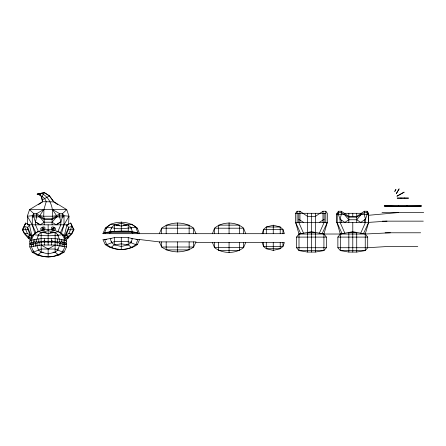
<?xml version="1.0" encoding="UTF-8"?>
<svg xmlns="http://www.w3.org/2000/svg" width="446" height="446" viewBox="0 0 446 446"><rect width="100%" height="100%" fill="white"/><g stroke="black" fill="none" stroke-linecap="round" stroke-linejoin="round"><path stroke-width="0.67" d="M340.326 234.022L352.786 231.719L365.246 234.022L367.705 237.099L367.705 247.725L365.246 250.591L340.326 250.591L340.326 234.022L336.931 222.387L336.931 213.3L338.447 211.248L341.268 211.248L348.839 216.377L356.733 216.377L364.304 211.248L367.125 211.248L368.641 213.3L368.641 222.387L365.246 234.022L365.246 250.591L356.733 252.062L348.839 252.062L340.326 250.591L337.867 247.725L337.867 237.099L340.326 234.022L344.858 233.186L340.097 222.387L340.097 219.231M68.584 224.817L68.985 216.221L66.744 209.637L53.771 201.692L49.333 195.794L44.299 192.6L37.18 194.127L40.146 195.069L37.18 194.127L44.422 192.65L49.422 195.911L53.771 201.876L57.606 204.547M64.207 244.531L66.493 243.549L66.493 241.091L64.804 240.138L59.262 239.123L57.841 234.836L55.098 232.438L48.146 230.638L41.188 232.438L41.093 241.643L39.209 241.827L38.802 241.375L38.802 238.911M64.62 237.305L66.27 234.629L68.277 229.707L68.701 227.404L66.828 225.107L70.691 223.045L73.986 229.707L71.979 233.654L67.809 238.432L66.27 239.496L67.418 237.06L71.572 233.654L73.484 229.707L70.691 223.045M67.809 238.432L68.188 236.531L66.27 234.629L68.874 233.654L71.979 233.654M61.358 233.866L64.001 224.817L64.001 215.73L62.485 213.679L62.485 216.918L60.834 222.075L56.073 224.817L52.093 222.203L44.199 222.203L40.218 224.817L35.451 222.075L36.622 216.918L36.622 213.679L43.942 209.397L66.744 209.637L62.485 213.679L59.664 213.679L52.344 209.397C51.229 202.529 47.716 196.023 41.099 193.185L40.023 195.019L41.723 197.238L42.521 201.876L38.679 204.547M64.241 236.285L66.828 225.107M367.125 211.248L367.125 214.526L365.475 219.27L360.719 222.387L356.733 219.766L348.839 219.766L344.853 222.387L340.097 219.27L341.268 214.526L341.268 211.248M32.079 244.531L29.793 243.549L29.793 241.091L31.482 240.138L37.024 239.123L38.445 234.836L41.188 232.438L42.582 232.438M137.273 228.196L131.693 224.176L121.273 226.061L110.853 224.176L106.745 227.248L104.615 232.745L137.937 232.745L135.801 227.248C127.818 227.677 119.405 230.342 111.578 227.438L110.156 231.725L104.615 232.745L102.926 233.693L105.273 228.196L110.853 224.176C119.718 220.776 130.126 221.701 137.273 228.196L139.62 233.693C130.438 229.969 119.862 231.095 110.156 231.725L132.395 231.725L130.973 227.438L128.231 225.04L121.273 223.245L114.321 225.04L111.578 227.438L106.745 227.248L105.273 228.196M262.131 233.693L263.558 229.406L266.301 227.008L273.253 225.213L280.205 227.008L282.948 229.406L284.375 233.693L102.926 233.693M39.109 245.495L39.109 242.875L38.696 242.501L37.386 242.78L37.024 243.349L37.024 245.975L38.445 249.977L41.188 252.213L48.146 253.891L55.098 252.213L57.841 249.977L59.262 245.975L59.262 243.349L58.9 242.78L57.59 242.501L57.183 242.875L57.183 245.495M159.306 241.894L161.658 247.028C170.801 253.456 184.51 253.456 193.653 247.028L196.006 241.894L159.306 241.894L139.62 239.53L137.273 244.659C128.593 250.797 115.263 251.36 106.745 244.659L104.615 239.53L110.156 238.577L111.578 242.579L114.321 244.821L121.273 246.499L128.231 244.821L130.973 242.579L132.395 238.577L137.937 239.53L135.801 244.659C127.283 251.36 113.953 250.797 105.273 244.659L102.926 239.53L106.566 239.53M66.493 241.091L64.146 235.594C55.934 228.207 42.108 227.237 33.617 234.646L31.482 240.138L31.783 242.853L32.887 242.574L33.155 241.966M36.622 239.195L36.421 242.011L35.139 242.122L34.827 241.66L34.827 239.524M212.407 233.693L214.543 228.196C222.409 221.361 235.728 221.361 243.6 228.196L245.729 233.693M31.85 244.798L29.793 244.464L29.793 246.922L32.145 252.051C40.826 258.189 54.156 258.752 62.674 252.051L64.804 246.922L64.503 244.241L63.365 244.034L62.931 244.469L62.931 246.599M245.729 242.479L243.6 247.614C235.538 254.019 222.604 254.019 214.543 247.614L212.407 242.479M29.793 241.091L32.145 235.594L37.726 231.569L39.811 231.569M159.306 233.693L161.658 228.196C170.617 221.327 184.7 221.327 193.653 228.196L196.006 233.693M34.827 241.66L34.559 242.267L33.456 242.546L33.155 239.831M57.751 231.809L60.834 224.817L60.834 221.662M64.43 237.099L68.701 227.404L71.839 226.373L68.874 233.654M319.386 233.186L324.147 222.387L324.147 213.3M360.714 233.186L365.475 222.387L365.475 219.231M60.26 232.985L64.001 224.817L68.985 216.221L64.001 215.73M33.355 246.599L33.355 244.469L32.92 244.034L31.783 244.241L31.482 246.922L33.617 252.051C42.136 258.752 55.466 258.189 64.146 252.051L66.493 246.922L66.493 244.464L64.436 244.798M322.14 233.693L327.314 222.387L327.314 213.3L325.797 211.248L322.976 211.248L315.406 216.377L307.511 216.377L299.941 211.248L297.12 211.248L295.603 213.3L295.603 222.387L298.998 234.022L298.998 250.591L307.511 252.062L315.406 252.062L323.919 250.591L326.377 247.725L326.377 237.099L323.919 234.022L311.459 231.719L298.998 234.022L296.54 237.099L296.54 247.725L298.998 250.591L323.919 250.591L323.919 234.022L327.314 222.387L295.603 222.387L300.76 233.693L303.531 233.186L298.77 222.387L298.77 213.3M363.468 233.693L368.641 222.387L368.641 213.3M29.458 225.107L27.585 227.404L28.009 229.707L30.021 234.629L28.873 237.06L30.021 239.496L28.477 238.432L24.313 233.654L22.3 229.707L25.6 223.045L29.458 225.107L32.045 236.285M42.521 201.876L41.601 197.182L44.422 192.65M394.861 191.401L395.814 189.511M396.316 193.508L399.014 188.926M35.228 246.281L35.529 243.393L36.778 242.981L37.024 243.349M60.11 253.975L59.619 254.922L56.48 254.922M33.355 244.469L33.651 243.895L34.911 243.561L35.228 243.984M38.802 241.375L38.523 241.866L37.024 241.961L36.622 241.492M396.438 193.564L399.137 188.976M58.56 254.922L55.098 252.213L55.098 242.563L55.337 242.156L56.787 242.334L57.183 242.875M59.262 243.349L59.508 242.981L60.756 243.393L61.063 246.281M61.459 239.524L61.459 241.66L61.147 242.122L59.864 242.011L59.664 239.195M394.738 191.345L395.937 189.567M44.199 222.203L39.655 216.918L39.655 215.73L43.942 209.397L46.267 201.598L44.583 198.381L40.023 195.019M32.145 235.594L33.617 234.646C43.318 236.112 52.974 236.112 62.674 234.646L64.804 240.138L64.503 242.853L63.399 242.574L63.131 241.966M39.109 242.875L39.499 242.334L40.948 242.156L41.188 242.563L41.188 252.213L37.726 254.922M34.927 233.866L32.29 224.817L32.29 215.73L33.807 213.679L36.622 213.679L44.199 218.808L52.093 218.808L59.664 213.679L59.664 216.918L60.834 222.075M61.063 243.984L61.381 243.561L62.635 243.895L62.931 244.469M49.88 233.202L50.604 232.271L53.358 232.695M123.012 225.804L123.732 224.873L126.491 225.297M59.664 241.492L59.262 241.961L57.763 241.866L57.484 238.911M356.733 219.766L361.277 214.448L364.304 212.725L367.125 212.725L368.602 214.526L361.277 214.448L356.733 217.141L348.839 217.141L341.268 212.725L338.447 212.725L336.97 214.526L336.931 222.387L337.789 224.271M52.093 222.203L56.631 216.918L56.631 215.73L52.344 209.397L52.567 216.221L52.093 218.808L52.093 224.817M63.923 244.04L65.205 242.563M57.484 241.375L57.082 241.827L55.198 241.643L55.098 232.438L58.56 231.569L64.146 235.594M41.188 242.563L41.684 242.072L44.143 242.072L44.633 242.563L44.633 245.021M44.633 238.632L44.633 241.091L44.143 241.587L41.684 241.587L41.188 241.091M44.633 242.563L45.13 242.072L47.65 242.072L48.146 242.563L48.146 245.021M48.146 242.563L48.636 242.072L51.095 242.072L51.591 242.563L51.591 245.021M51.591 238.632L51.591 241.091L51.095 241.587L48.636 241.587L48.146 241.091L47.65 241.587L45.13 241.587L44.633 241.091M51.591 242.563L52.082 242.072L54.607 242.072L55.098 242.563M55.098 241.091L54.607 241.587L52.082 241.587L51.591 241.091M31.666 237.305L30.021 234.629L28.098 236.531L28.477 238.432M110.853 247.53L114.321 244.821L121.273 243.867L128.231 244.821L131.693 247.53M44.199 230.365C48.33 223.301 35.033 229.06 43.546 230.654M56.073 224.817L60.305 222.013M29.793 243.549L31.482 242.429M319.392 222.387L324.147 219.27M396.985 196.089L404.048 192.12M29.793 246.922L41.188 245.021L48.146 249.024L55.098 245.021L66.493 246.922M397.074 196.207L404.137 192.237M64.715 238.387L67.418 237.06L66.27 234.629M32.145 252.051L33.617 252.051L41.188 249.024L55.098 249.024L62.674 252.051L64.146 252.051M137.273 244.659L135.801 244.659L128.231 241.632L114.321 241.632L106.745 244.659L105.273 244.659M262.131 242.479L263.558 246.482L266.301 248.723L273.253 250.401L280.205 248.723L282.948 246.482L284.375 242.479L196.006 242.479M131.447 238.577L132.395 238.577L128.231 237.629L114.321 237.629L110.156 238.577L111.104 238.577M64.804 244.787L66.493 244.464M300.76 233.693L298.998 234.022L365.246 234.022L390.395 232.784M419.998 206.208L421.459 205.968L384.257 205.968L398.657 206.459L419.998 206.208L385.718 206.208M42.928 232.695L45.687 232.271L46.406 233.202M116.06 225.297L118.814 224.873L119.534 225.804M56.631 215.73L52.567 216.221L43.725 216.221L39.655 215.73M37.024 239.123L41.188 238.632L55.098 238.632L59.262 239.123M32.29 215.73L27.301 216.221L27.702 224.817M368.357 215.312L398.44 212.552M387.005 221.149L368.641 222.387L336.931 222.387L342.104 233.693L340.226 233.693M348.839 219.766L344.301 214.448L336.97 214.526L336.931 213.3M397.235 198.018L408.486 198.018M37.18 194.127L39.242 194.127M397.235 198.202L408.486 198.202M384.257 205.968L421.459 205.968M382.016 212.552L423.7 212.552M295.603 213.3L325.797 213.3M39.655 216.918L32.29 216.918L33.807 215.128L36.622 215.128L44.199 219.588L52.093 219.588L59.664 215.128L62.485 215.128L64.001 216.918L56.631 216.918M382.417 221.149L423.299 221.149M28.36 224.817L67.926 224.817M22.3 229.707L28.009 229.707M68.277 229.707L73.986 229.707M57.172 231.569L58.56 231.569M53.704 232.438L55.098 232.438L48.146 233.453L37.726 231.569M307.511 232.45L315.406 232.45M385.082 232.784L420.639 232.784M24.313 233.654L27.412 233.654L30.021 234.629M296.54 237.099L326.377 237.099M337.867 237.099L367.705 237.099M135.98 239.53L139.62 239.53M43.624 241.091L45.013 241.091M51.273 241.091L52.661 241.091M115.709 244.821L114.321 244.821L114.321 237.629M126.837 244.821L128.231 244.821L128.231 237.629M41.188 245.021L55.098 245.021M417.779 246.482L387.936 246.482L367.705 247.725L337.867 247.725M109.8 247.53L112.247 247.53M130.304 247.53L132.746 247.53M296.54 247.725L326.377 247.725M41.188 252.213L43.279 252.213M53.013 252.213L55.098 252.213M39.811 254.922L36.672 254.922L36.176 253.975M52.739 230.66C61.269 229.054 47.939 223.29 52.093 230.37M29.793 244.464L31.482 244.787M31.577 238.387C27.652 236.77 24.067 233.894 22.802 229.707L25.6 223.045L25.6 224.377M298.77 219.27L303.525 222.387M36.511 222.364L40.218 224.817M64.804 242.429L66.493 243.549M31.081 242.563L32.368 244.04M49.422 195.911L42.359 199.875M27.412 233.654L24.452 226.373L27.585 227.404L31.856 237.099M36.014 232.985L32.29 224.817L27.301 216.221L29.542 209.637L42.521 201.692L53.771 201.876M38.54 231.809L35.451 224.817L35.451 221.662M61.459 241.66L61.726 242.267L62.83 242.546L63.131 239.831M340.097 219.27L338.447 214.526L338.447 211.248M35.451 222.075L33.807 216.918L33.807 213.679L29.542 209.637L43.942 209.397L43.725 216.221L44.199 218.808L44.199 224.817M365.475 219.27L364.304 214.526L364.304 211.248M407.059 205.729L407.059 206.459M404.734 197.929L404.734 198.297M400.982 197.929L400.982 198.297M398.657 205.729L398.657 206.459M364.304 219.549L364.304 222.387M361.277 214.448L361.277 213.3L344.301 213.3L344.301 214.448M356.733 213.3L356.733 222.387M356.733 252.062L356.733 232.45L348.839 232.45L348.839 252.062M352.786 213.3L352.786 216.377M352.786 222.387L352.786 252.062M348.839 213.3L348.839 222.387M341.268 220.04L341.268 222.387M325.797 211.248L325.797 222.387M322.976 211.248L322.976 222.387M315.406 213.3L315.406 252.062M311.459 213.3L311.459 252.062M307.511 213.3L307.511 252.062M299.941 211.248L299.941 222.387M297.12 211.248L297.12 222.387M282.948 233.693L282.948 229.406L263.558 229.406L263.558 233.693M282.948 242.479L282.948 246.482L263.558 246.482L263.558 242.479M280.205 233.693L280.205 227.008L266.301 227.008L266.301 233.693M280.205 242.479L280.205 248.723L266.301 248.723L266.301 242.479M273.253 225.213L273.253 233.693M273.253 242.479L273.253 250.401M243.6 233.693L243.6 228.196L214.543 228.196L214.543 233.693M243.6 242.479L243.6 247.614L214.543 247.614L214.543 242.479M239.485 233.693L239.485 225.124L218.651 225.124L218.651 233.693M239.485 242.479L239.485 250.485L218.651 250.485L218.651 242.479M229.071 222.822L229.071 233.693M229.071 242.479L229.071 252.637M193.653 233.693L193.653 228.196L161.658 228.196L161.658 233.693M193.653 241.894L193.653 247.028L161.658 247.028L161.658 241.894M189.132 233.693L189.132 225.124L166.18 225.124L166.18 233.693M189.132 241.894L189.132 249.899L166.18 249.899L166.18 241.894M177.659 222.822L177.659 233.693M177.659 241.894L177.659 252.051M137.273 232.321L137.273 233.693M132.746 231.636L132.746 233.693M131.693 231.368L131.693 232.745M130.973 227.438L130.973 228.664M130.973 241.247L130.973 242.579M128.231 225.04L128.231 231.725M121.273 221.868L121.273 231.24M121.273 237.629L121.273 249.682M114.321 225.04L114.321 231.725M111.578 227.438L111.578 228.664M111.578 241.247L111.578 242.579M110.853 231.368L110.853 232.745M109.8 231.636L109.8 233.693M106.745 227.248L106.745 228.625M105.273 232.321L105.273 233.693M63.064 242.273L63.064 244.336M62.674 234.646L62.674 236.018M62.674 250.769L62.674 252.051M60.606 242.184L60.606 243.51M57.841 234.836L57.841 236.062M57.841 248.639L57.841 249.977M52.093 240.857L52.093 242.184M48.146 224.817L48.146 242.184M48.146 249.024L48.146 257.074M44.199 240.857L44.199 242.184M38.445 234.836L38.445 236.062M35.68 242.184L35.68 243.51M33.617 234.646L33.617 236.018M33.617 250.769L33.617 252.051M33.221 242.273L33.221 244.336M42.967 228.235C44.449 229.896 43.608 226.267 42.013 228.263C41.562 231.914 45.977 227.549 42.967 228.235M52.243 228.519C53.749 232.851 55.867 225.442 52.243 228.519M53.202 228.112C53.682 229.891 54.758 226.981 53.202 228.112"/></g></svg>
